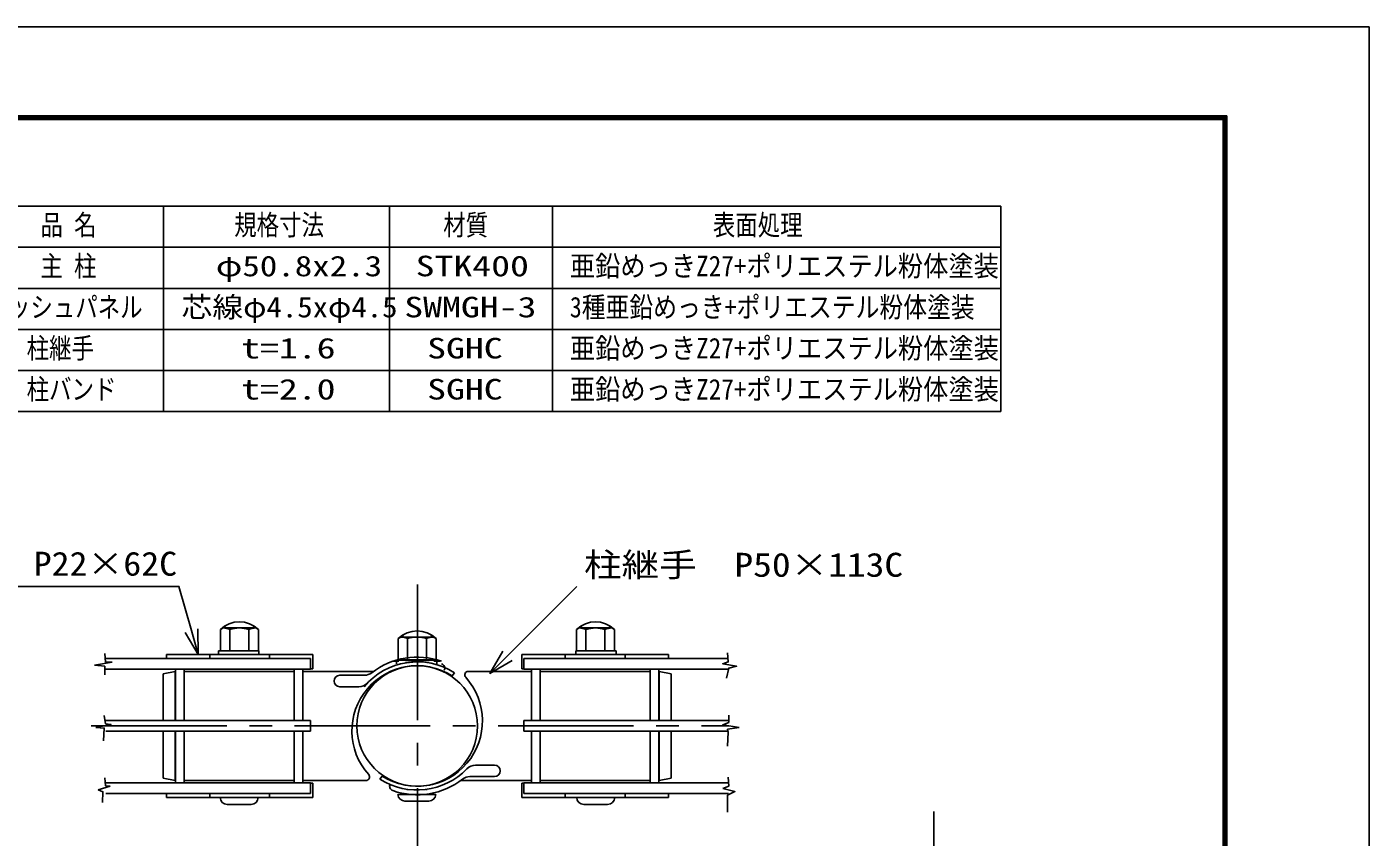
# Model space of a CAD drawing. Units: millimetres, scale not verified. Extents: x -2970 to 2970, y -2100 to 2100.
# Drawn here: x 1084 to 2970, y 962 to 2100 of the extents above; entities that cross this region are included whole.
import ezdxf
from ezdxf.enums import TextEntityAlignment as Align

# ---------------------------------------------------------------- set-up
doc = ezdxf.new("R2010")
doc.units = ezdxf.units.MM
doc.header["$LTSCALE"] = 10
doc.linetypes.add('USER1', pattern=[28.575, 19.05, -3.175, 3.175, -3.175])
for name, color, linetype, lineweight in [('0-0_1', 7, 'Continuous', 25), ('0-1_0', 7, 'Continuous', 25), ('0-3_2', 7, 'Continuous', 25), ('0-4_EXTCNT-L', 1, 'Continuous', 25)]:
    doc.layers.add(name, color=color, linetype=linetype, lineweight=lineweight)
doc.styles.add('ＭＳ ゴシック', font='')
doc.styles.get('ＭＳ ゴシック').set_extended_font_data('MS Gothic')

# ---------------------------------------------------------------- blocks, each defined once
blk = doc.blocks.new('_Open30')
at = {"layer": '0-1_0', "color": 4}
blk.add_line((0, 0), (-10, 0), dxfattribs=at)
blk.add_lwpolyline([(-10, 2.679), (0, 0), (-10, -2.679)], dxfattribs=at)

msp = doc.modelspace()

# ---------------------------------------------------------------- linework, layer by layer
at = {"layer": '0-0_1', "color": 4, "linetype": 'USER1'}
for p, q in [((1632.85, 1316.46), (1632.85, 547.48)), ((1174.6, 1117.99), (2069.75, 1117.99)), ((2358.17, 542.59), (2358.17, 997.77))]:
    msp.add_line(p, q, dxfattribs=at)
at = {"layer": '0-0_1', "color": 4}
for p, q in [((1203.9, 1207.72), (1179.21, 1203.47)), ((1193.68, 1219.64), (1194.53, 1207.72)), ((1194.53, 1207.72), (1203.9, 1207.72)), ((1192.83, 1132.82), (1194.53, 1120.9)), ((2070.26, 1132.99), (2070.26, 1122.77)), ((2084.73, 1115.96), (2068.56, 1113.41)), ((2068.56, 1113.41), (2069.41, 1109.15)), ((2069.41, 1109.15), (2068.56, 1089.57)), ((1193.68, 1045.15), (1194.53, 1034.08)), ((2069.41, 1046.15), (2070.26, 1033.38)), ((1201.34, 1033.23), (1184.32, 1028.13)), ((1194.53, 1034.08), (1201.34, 1033.23)), ((2070.26, 1033.38), (2061.75, 1029.97)), ((2068.56, 1020.61), (2068.56, 996.77))]:
    msp.add_line(p, q, dxfattribs=at)
at = {"layer": '0-0_1'}
for p, q in [((1195.3, 1212.82), (1482.53, 1212.82)), ((1353.61, 1223.31), (1353.61, 1218.31)), ((1353.61, 1223.31), (1410.28, 1223.31)), ((1410.28, 1223.31), (1410.28, 1218.31)), ((1482.53, 1197.82), (1482.53, 1212.82)), ((1606.62, 1209.01), (1598.01, 1209.01)), ((1603.34, 1210.45), (1660.01, 1210.45)), ((1603.34, 1210.45), (1603.35, 1205.45)), ((1664.68, 1209.01), (1656.07, 1209.01)), ((1660.01, 1210.45), (1660.01, 1205.45)), ((1782.53, 1212.82), (2069.75, 1212.82)), ((1782.53, 1197.82), (1782.53, 1212.82)), ((1912.09, 1223.31), (1855.43, 1223.31)), ((1855.43, 1223.31), (1855.43, 1218.31)), ((1912.09, 1223.31), (1912.09, 1218.31)), ((1195.3, 1197.82), (1482.53, 1197.82)), ((1292.53, 1194.66), (1275.86, 1191.32)), ((1275.86, 1125.49), (1275.86, 1191.32)), ((1292.53, 1125.49), (1292.53, 1194.66)), ((1293.19, 1198.42), (1293.19, 1125.49)), ((1305.19, 1198.42), (1305.19, 1125.49)), ((1459.86, 1194.66), (1305.19, 1194.66)), ((1459.86, 1125.49), (1459.86, 1198.42)), ((1471.86, 1125.49), (1471.86, 1198.42)), ((1571.32, 1194.66), (1471.86, 1194.66)), ((1558.45, 1189.16), (1523.91, 1189.16)), ((1684.83, 1192.68), (1681.76, 1188.31)), ((1704.38, 1194.66), (1793.19, 1194.66)), ((1782.53, 1197.82), (2069.75, 1197.82)), ((1793.19, 1197.82), (1793.19, 1125.49)), ((1805.19, 1197.82), (1805.19, 1125.49)), ((1805.19, 1194.66), (1959.86, 1194.66)), ((1959.86, 1125.49), (1959.86, 1197.82)), ((1971.86, 1125.49), (1971.86, 1197.82)), ((1972.53, 1194.66), (1972.53, 1125.49)), ((1972.53, 1194.66), (1989.19, 1191.32)), ((1989.19, 1191.32), (1989.19, 1125.49)), ((1550.54, 1173.06), (1523.91, 1173.06)), ((1195.3, 1125.49), (1482.53, 1125.49)), ((1482.53, 1110.49), (1482.53, 1125.49)), ((1782.53, 1125.49), (2069.75, 1125.49)), ((1782.53, 1110.49), (1782.53, 1125.49)), ((1195.3, 1110.49), (1482.53, 1110.49)), ((1275.86, 1044.66), (1275.86, 1110.49)), ((1292.53, 1041.32), (1292.53, 1110.49)), ((1293.19, 1110.49), (1293.19, 1038.16)), ((1305.19, 1110.49), (1305.19, 1043.79)), ((1459.86, 1041.61), (1459.86, 1110.49)), ((1471.86, 1043.93), (1471.86, 1110.49)), ((1782.53, 1110.49), (2069.75, 1110.49)), ((1793.19, 1110.49), (1793.19, 1043)), ((1959.86, 1042.9), (1959.86, 1110.49)), ((1971.86, 1042.55), (1971.86, 1110.49)), ((1972.53, 1110.49), (1972.53, 1041.32)), ((1989.19, 1110.49), (1989.19, 1044.66)), ((1714.51, 1062.92), (1741.14, 1062.92)), ((1195.3, 1038.16), (1482.53, 1038.16)), ((1292.53, 1041.32), (1275.86, 1044.66)), ((1305.19, 1043.79), (1305.19, 1038.16)), ((1459.86, 1041.32), (1305.19, 1041.32)), ((1459.86, 1038.16), (1459.86, 1041.61)), ((1471.86, 1038.16), (1471.86, 1043.93)), ((1560.67, 1041.32), (1471.86, 1041.32)), ((1482.53, 1023.16), (1482.53, 1038.16)), ((1580.23, 1043.3), (1583.29, 1047.67)), ((1693.74, 1041.32), (1793.19, 1041.32)), ((1706.6, 1046.82), (1741.14, 1046.82)), ((1782.53, 1038.16), (2069.75, 1038.16)), ((1782.53, 1023.16), (1782.53, 1038.16)), ((1793.19, 1043), (1793.19, 1038.16)), ((1805.19, 1041.32), (1959.86, 1041.32)), ((1959.86, 1038.16), (1959.86, 1042.9)), ((1971.86, 1038.16), (1971.86, 1042.55)), ((1972.53, 1041.32), (1989.19, 1044.66)), ((1195.3, 1023.16), (1482.53, 1023.16)), ((1782.53, 1023.16), (2069.75, 1023.16))]:
    msp.add_line(p, q, dxfattribs=at)
at = {"layer": '0-0_1', "color": 4}
for points in [[(2068.56, 1220.68), (2069.41, 1207.91), (2061.75, 1205.35), (2081.33, 1201.95), (2070.26, 1199.39), (2066.86, 1184.92)], [(1179.21, 1203.47), (1193.68, 1201.76), (1193.68, 1189.85)], [(1194.53, 1120.9), (1202.19, 1120.05), (1180.91, 1115.8)], [(1180.91, 1115.8), (1192.83, 1114.94), (1191.98, 1097.07)], [(2070.26, 1122.77), (2061.75, 1119.36), (2084.73, 1115.96)], [(1184.32, 1028.13), (1191.13, 1025.57), (1190.28, 1010.25)], [(2061.75, 1029.97), (2078.77, 1025.71), (2068.56, 1020.61)]]:
    msp.add_lwpolyline(points, dxfattribs=at)
at = {"layer": '0-0_1'}
msp.add_lwpolyline([(1805.19, 1110.49), (1805.19, 1042.47), (1805.19, 1038.16)], dxfattribs=at)
msp.add_circle((1632.53, 1117.99), 84.67, dxfattribs=at)
for centre, radius, start, end in [((1359.59, 1258.95), 3.33, 269.99984, 351.77771), ((1405.77, 1258.95), 3.33, 188.21078, 269.9999), ((1609.32, 1246.09), 3.33, 270, 351.77787), ((1655.5, 1246.09), 3.33, 188.21094, 270.00006), ((1859.93, 1258.95), 3.33, 270.00005, 351.78918), ((1906.12, 1258.95), 3.33, 188.22224, 270.00012), ((1632.53, 1110.99), 97, 57.37257, 140.21863), ((1632.53, 1110.99), 103.67, 70.695, 127.99264), ((1632.52, 1117.27), 91.33, 79.27688, 100.30576), ((1523.91, 1181.11), 8.05, 90, 270), ((1632.53, 1110.99), 91.67, 57.51066, 221.9879), ((1558.45, 1205.82), 16.67, 270, 307.99445), ((1664.59, 1198.97), 6.67, 335.00104, 70.69495), ((1704.38, 1189.66), 5, 90, 221.98676), ((1550.54, 1189.72), 16.67, 270, 316.15961), ((1632.53, 1124.99), 91.67, 237.51083, 41.98755), ((1632.53, 1124.99), 97, 237.37265, 316.15848), ((1714.51, 1046.26), 16.67, 90, 136.15803), ((1741.14, 1054.87), 8.05, 270, 90), ((1560.67, 1046.32), 5, 270, 41.98926), ((1632.53, 1124.99), 103.67, 250.69507, 307.99307), ((1706.6, 1030.16), 16.67, 90, 127.99289), ((1600.46, 1033.44), 6.67, 155.00094, 250.69502)]:
    msp.add_arc(centre, radius, start, end, dxfattribs=at)
at = {"layer": '0-1_0'}
for p, q in [((900.42, 1847.99), (2452.22, 1847.99)), ((1276.21, 1847.99), (1276.21, 1559.5)), ((1593.45, 1847.99), (1593.45, 1559.5)), ((1822.71, 1847.99), (1822.71, 1559.5)), ((2452.22, 1847.99), (2452.22, 1559.5)), ((900.42, 1790.29), (2452.22, 1790.29)), ((900.42, 1732.59), (2452.22, 1732.59)), ((900.42, 1674.9), (2452.22, 1674.9)), ((900.42, 1617.2), (2452.22, 1617.2)), ((900.42, 1559.5), (2452.22, 1559.5)), ((1486.16, 1218.31), (1280.16, 1218.31)), ((1280.16, 1218.31), (1280.16, 1212.82)), ((1341.16, 1212.82), (1341.16, 1218.31)), ((1410.28, 1218.31), (1353.61, 1218.31)), ((1425.16, 1212.82), (1425.16, 1218.31)), ((1486.16, 1218.31), (1486.16, 1198.31)), ((1779.55, 1218.31), (1985.55, 1218.31)), ((1779.55, 1218.31), (1779.55, 1198.31)), ((1840.55, 1212.82), (1840.55, 1218.31)), ((1855.43, 1218.31), (1912.09, 1218.31)), ((1924.55, 1212.82), (1924.55, 1218.31)), ((1985.55, 1218.31), (1985.55, 1212.82)), ((1486.16, 1198.31), (1483.18, 1198.31)), ((1779.55, 1198.31), (1782.53, 1198.31)), ((1293.19, 1041.32), (1292.53, 1041.32)), ((1486.16, 1037.67), (1483.18, 1037.67)), ((1486.16, 1017.67), (1486.16, 1037.67)), ((1779.55, 1037.67), (1782.53, 1037.67)), ((1779.55, 1017.67), (1779.55, 1037.67)), ((1971.86, 1041.32), (1972.53, 1041.32)), ((1280.16, 1023.16), (1280.16, 1017.67)), ((1341.16, 1017.67), (1341.16, 1023.16)), ((1425.16, 1017.67), (1425.16, 1023.16)), ((1605.45, 1021.48), (1658.72, 1021.48)), ((1840.55, 1017.67), (1840.55, 1023.16)), ((1924.55, 1017.67), (1924.55, 1023.16)), ((1985.55, 1023.16), (1985.55, 1017.67)), ((1486.16, 1017.67), (1280.16, 1017.67)), ((1409.02, 1017.67), (1355.69, 1017.67)), ((1399.07, 1007.74), (1365.64, 1007.74)), ((1648.8, 1012.35), (1615.37, 1012.35)), ((1779.55, 1017.67), (1985.55, 1017.67)), ((1856.68, 1017.67), (1910.02, 1017.67)), ((1866.64, 1007.74), (1900.06, 1007.74))]:
    msp.add_line(p, q, dxfattribs=at)
at = {"layer": '0-1_0', "color": 3}
msp.add_lwpolyline([(-2970.13, 2099.99), (2969.87, 2099.99), (2969.87, -2100.01), (-2970.13, -2100.01)], close=True, dxfattribs=at)
at = {"layer": '0-1_0'}
for points in [[(-2770.13, 1974.99), (2769.87, 1974.99), (2769.87, -1975.01), (-2770.13, -1975.01)], [(-2768.88, 1973.74), (2768.62, 1973.74), (2768.62, -1973.76), (-2768.88, -1973.76)], [(-2767.63, 1972.49), (2767.37, 1972.49), (2767.37, -1972.51), (-2767.63, -1972.51)], [(-2766.38, 1971.24), (2766.12, 1971.24), (2766.12, -1971.26), (-2766.38, -1971.26)], [(-2765.13, 1969.99), (2764.87, 1969.99), (2764.87, -1970.01), (-2765.13, -1970.01)]]:
    msp.add_lwpolyline(points, close=True, dxfattribs=at)
for centre, radius, start, end in [((1382.7, 1225.66), 38.59, 46.28845, 133.71123), ((1883.01, 1225.66), 38.59, 46.28873, 133.7115), ((1632.43, 1212.8), 38.59, 46.28861, 133.71139), ((1615.37, 1022.31), 9.95, 184.74641, 270), ((1648.8, 1022.31), 9.95, 270, 355.25359), ((1365.64, 1017.69), 9.95, 180.14714, 269.99984), ((1399.07, 1017.69), 9.95, 269.99984, 359.85295), ((1866.64, 1017.69), 9.95, 180.147, 270.00012), ((1900.06, 1017.69), 9.95, 270.00012, 359.85282)]:
    msp.add_arc(centre, radius, start, end, dxfattribs=at)
at = {"layer": '0-3_2'}
for p, q in [((1356.03, 1223.67), (1356.03, 1253.55)), ((1359.73, 1255.62), (1356.16, 1253.56)), ((1405.79, 1255.62), (1359.61, 1255.62)), ((1369.37, 1223.67), (1369.37, 1253.55)), ((1396.03, 1223.67), (1396.03, 1253.55)), ((1405.79, 1255.62), (1409.37, 1253.55)), ((1409.37, 1223.67), (1409.37, 1253.55)), ((1859.91, 1255.62), (1856.34, 1253.55)), ((1856.34, 1223.67), (1856.34, 1253.55)), ((1859.91, 1255.62), (1906.1, 1255.62)), ((1869.67, 1223.67), (1869.67, 1253.55)), ((1896.34, 1223.67), (1896.34, 1253.55)), ((1905.97, 1255.62), (1909.55, 1253.56)), ((1909.67, 1223.67), (1909.67, 1253.55)), ((1609.34, 1242.75), (1605.76, 1240.69)), ((1605.76, 1210.81), (1605.76, 1240.69)), ((1655.52, 1242.75), (1609.34, 1242.75)), ((1619.1, 1210.81), (1619.1, 1240.69)), ((1645.76, 1210.81), (1645.76, 1240.69)), ((1655.52, 1242.75), (1659.1, 1240.69)), ((1659.1, 1210.81), (1659.1, 1240.69)), ((1409.37, 1223.67), (1356.03, 1223.67)), ((1659.1, 1210.81), (1605.76, 1210.81)), ((1856.34, 1223.67), (1909.67, 1223.67)), ((1618.75, 1029.12), (1618.75, 1027.86)), ((1645.42, 1029.34), (1645.42, 1027.86))]:
    msp.add_line(p, q, dxfattribs=at)
for centre, radius, start, end in [((1359.61, 1231.51), 24.11, 66.12571, 90.00011), ((1382.68, 1211.56), 44.06, 72.36196, 107.59179), ((1405.79, 1231.51), 24.11, 89.99984, 113.89236), ((1859.91, 1231.51), 24.11, 66.1076, 90.00012), ((1883.03, 1211.56), 44.06, 72.40817, 107.63799), ((1906.1, 1231.51), 24.11, 89.99984, 113.87425), ((1609.34, 1218.65), 24.11, 66.12587, 90.00027), ((1632.41, 1198.7), 44.06, 72.36212, 107.59195), ((1655.52, 1218.65), 24.11, 90, 113.89252)]:
    msp.add_arc(centre, radius, start, end, dxfattribs=at)
at = {"layer": '0-4_EXTCNT-L', "color": 4}
msp.add_line((1856.88, 1313.92), (1759.39, 1216.43), dxfattribs=at)
msp.add_lwpolyline([(787.22, 1313.92), (1297.89, 1313.92), (1315.49, 1251.98)], dxfattribs=at)

# ---------------------------------------------------------------- block references
at = {"layer": '0-4_EXTCNT-L', "xscale": 3.5, "yscale": 3.5}
for p, rotation in [((1325.05, 1218.31), 285.85654), ((1734.65, 1191.68), 225)]:
    msp.add_blockref('_Open30', p, dxfattribs=dict(at, rotation=rotation))

# ---------------------------------------------------------------- texts
at = {"layer": '0-0_1', "style": 'ＭＳ ゴシック'}
for s, height, width, p in [('品 名', 28.86, 0.8, (1103.26, 1798.63)), ('規格寸法', 28.89, 0.8, (1375.49, 1798.63)), ('材質', 28.89, 0.8, (1669.09, 1798.63)), ('表面処理', 28.89, 0.8, (2047.85, 1798.63)), ('主 柱', 28.86, 0.8, (1103.26, 1740.93)), ('φ50.8x2.3', 28.86, 1.25, (1349.66, 1740.93)), ('STK400', 28.89, 1.35, (1630.34, 1740.93)), ('亜鉛めっきZ27+ポリエステル粉体塗装', 28.89, 0.9, (1847.01, 1740.93)), ('メッシュパネル', 28.89, 0.8, (1026.14, 1683.24)), ('芯線φ4.5xφ4.5', 28.86, 1.1, (1301.46, 1683.24)), ('SWMGH-3', 28.89, 1.35, (1614.35, 1683.24)), ('3種亜鉛めっき+ポリエステル粉体塗装', 28.86, 0.85, (1847.01, 1683.24)), ('柱継手', 28.89, 0.8, (1083.89, 1625.54)), ('t=1.6', 28.89, 1.35, (1385.18, 1625.54)), ('SGHC', 28.89, 1.35, (1646.49, 1625.54)), ('亜鉛めっきZ27+ポリエステル粉体塗装', 28.89, 0.9, (1847.01, 1625.54)), ('柱バンド', 28.89, 0.8, (1083.89, 1567.84)), ('t=2.0', 28.89, 1.35, (1385.18, 1567.84)), ('SGHC', 28.89, 1.35, (1646.49, 1567.84)), ('亜鉛めっきZ27+ポリエステル粉体塗装', 28.89, 0.9, (1847.01, 1567.84))]:
    msp.add_text(s, height=height, dxfattribs=dict(at, width=width)).set_placement(p, align=Align.BOTTOM_LEFT)
at = {"layer": '0-4_EXTCNT-L', "color": 4, "style": 'ＭＳ ゴシック'}
for s, width, p in [('パネル金具\u3000P22×62C', 1.1, (790.63, 1318.94)), ('柱継手\u3000P50×113C', 1.15, (1866.88, 1317.44))]:
    msp.add_text(s, height=33.67, dxfattribs=dict(at, width=width)).set_placement(p, align=Align.BOTTOM_LEFT)

doc.saveas('drawing.dxf')
